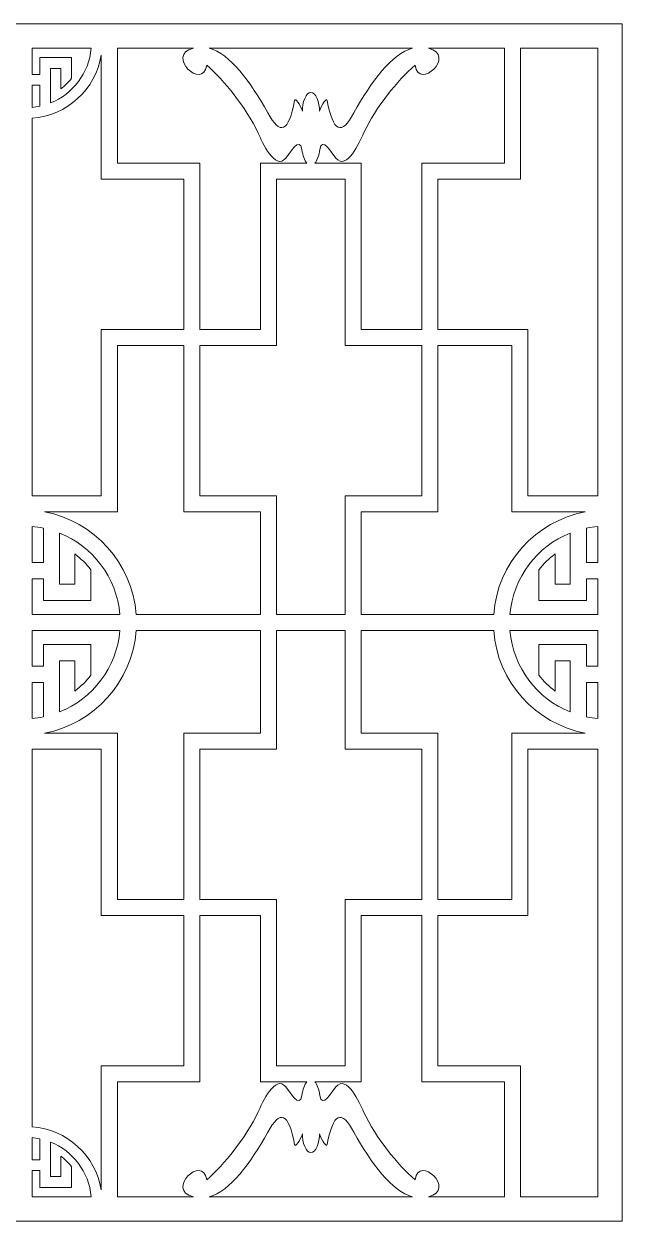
# Model space of a CAD drawing. Header units: centimetres. Extents: x -10.4 to 10.6, y -10.2 to 10.8.
# Drawn here: x 0.11 to 10.58, y -10.18 to 10.76 of the extents above; entities that cross this region are included whole.
import ezdxf

# ---------------------------------------------------------------- set-up
doc = ezdxf.new("R2010")
doc.units = ezdxf.units.CM
doc.header["$MEASUREMENT"] = 0
doc.layers.add('layer 1', color=7, linetype='Continuous')

msp = doc.modelspace()

# ---------------------------------------------------------------- linework, layer by layer
at = {"layer": 'layer 1', "color": 242, "lineweight": 9}
for points, knots in [([(-10.35965, 10.75516), (-10.35965, 10.75516), (10.5778, 10.75516), (10.5778, 10.75516), (10.5778, 10.75516), (10.5778, 10.75516), (10.5778, -10.18229), (10.5778, -10.18229), (10.5778, -10.18229), (10.5778, -10.18229), (-10.35965, -10.18229), (-10.35965, -10.18229), (-10.35965, -10.18229), (-10.35965, -10.18229), (-10.35965, 10.75516), (-10.35965, 10.75516)], [0, 0, 0, 0, 0.2, 0.2, 0.2, 0.2, 0.4, 0.4, 0.4, 0.4, 0.6, 0.6, 0.6, 0.6, 1, 1, 1, 1]), ([(0.3852, 9.87378), (0.3852, 9.87378), (0.25054, 9.87378), (0.25054, 9.87378), (0.25054, 9.87378), (0.25054, 9.87378), (0.25054, 10.33075), (0.25054, 10.33075), (0.25054, 10.33075), (0.25054, 10.33075), (1.28534, 10.33075), (1.28534, 10.33075), (1.28534, 10.33075), (1.28532, 10.33057), (1.2853, 10.3304), (1.28529, 10.3302), (1.28529, 10.3302), (1.24865, 9.89541), (0.96487, 9.52916), (0.57558, 9.37298), (0.57558, 9.37298), (0.57558, 9.37298), (0.57558, 9.97676), (0.57558, 9.97676), (0.57558, 9.97676), (0.57558, 9.97676), (0.75412, 9.97676), (0.75412, 9.97676), (0.75412, 9.97676), (0.75412, 9.97676), (0.75412, 9.61962), (0.75412, 9.61962), (0.75412, 9.61962), (0.82541, 9.67273), (0.88946, 9.73504), (0.9445, 9.80477), (0.9445, 9.80477), (0.9445, 9.80477), (0.9445, 10.16713), (0.9445, 10.16713), (0.9445, 10.16713), (0.75806, 10.16713), (0.57165, 10.16713), (0.3852, 10.16713), (0.3852, 10.16713), (0.3852, 10.16713), (0.3852, 9.87378), (0.3852, 9.87378)], [0, 0, 0, 0, 0.07692308, 0.07692308, 0.07692308, 0.07692308, 0.15384615, 0.15384615, 0.15384615, 0.15384615, 0.23076923, 0.23076923, 0.23076923, 0.23076923, 0.30769231, 0.30769231, 0.30769231, 0.30769231, 0.38461538, 0.38461538, 0.38461538, 0.38461538, 0.46153846, 0.46153846, 0.46153846, 0.46153846, 0.53846154, 0.53846154, 0.53846154, 0.53846154, 0.61538462, 0.61538462, 0.61538462, 0.61538462, 0.69230769, 0.69230769, 0.69230769, 0.69230769, 0.76923077, 0.76923077, 0.76923077, 0.76923077, 0.84615385, 0.84615385, 0.84615385, 0.84615385, 1, 1, 1, 1]), ([(3.07503, 10.33075), (2.57503, 10.20921), (3.24151, 9.58134), (3.308, 10.03213), (3.308, 10.03213), (3.62008, 9.76614), (3.98204, 9.31203), (4.20989, 8.84474), (4.20989, 8.84474), (4.27607, 8.68963), (4.50302, 8.18168), (4.69439, 8.41002), (4.69439, 8.41002), (4.76233, 8.49463), (4.93835, 8.79868), (4.97553, 8.55926), (4.97553, 8.55926), (4.98916, 8.45454), (5.01932, 8.36672), (5.06212, 8.32091), (5.06212, 8.32091), (4.79093, 8.32091), (4.51973, 8.32091), (4.24854, 8.32091), (4.24854, 8.32091), (4.24854, 8.32091), (4.24854, 5.41263), (4.24854, 5.41263), (4.24854, 5.41263), (4.24854, 5.41263), (3.19058, 5.41263), (3.19058, 5.41263), (3.19058, 5.41263), (3.19058, 5.41263), (3.19058, 8.32091), (3.19058, 8.32091), (3.19058, 8.32091), (3.19058, 8.32091), (1.74508, 8.32091), (1.74508, 8.32091), (1.74508, 8.32091), (1.74508, 8.32091), (1.74508, 10.33075), (1.74508, 10.33075), (1.74508, 10.33075), (1.74508, 10.33075), (3.07503, 10.33075), (3.07503, 10.33075)], [0, 0, 0, 0, 0.07692308, 0.07692308, 0.07692308, 0.07692308, 0.15384615, 0.15384615, 0.15384615, 0.15384615, 0.23076923, 0.23076923, 0.23076923, 0.23076923, 0.30769231, 0.30769231, 0.30769231, 0.30769231, 0.38461538, 0.38461538, 0.38461538, 0.38461538, 0.46153846, 0.46153846, 0.46153846, 0.46153846, 0.53846154, 0.53846154, 0.53846154, 0.53846154, 0.61538462, 0.61538462, 0.61538462, 0.61538462, 0.69230769, 0.69230769, 0.69230769, 0.69230769, 0.76923077, 0.76923077, 0.76923077, 0.76923077, 0.84615385, 0.84615385, 0.84615385, 0.84615385, 1, 1, 1, 1]), ([(6.91226, 10.33075), (6.54612, 10.23196), (6.18807, 9.74541), (5.88391, 9.20161), (5.88391, 9.20161), (5.67219, 8.79448), (5.51646, 8.86585), (5.41673, 9.41572), (5.41673, 9.41572), (5.40476, 9.46536), (5.3208, 9.35646), (5.28047, 9.22756), (5.28047, 9.22756), (5.28757, 9.36838), (5.21202, 9.5687), (5.13124, 9.55847), (5.13124, 9.55847), (5.05047, 9.5687), (4.97491, 9.36838), (4.98201, 9.22756), (4.98201, 9.22756), (4.94168, 9.35646), (4.85773, 9.46536), (4.84575, 9.41572), (4.84575, 9.41572), (4.74602, 8.86585), (4.5903, 8.79448), (4.37859, 9.20161), (4.37859, 9.20161), (4.07442, 9.74541), (3.71638, 10.23196), (3.35024, 10.33075), (3.35024, 10.33075), (3.35024, 10.33075), (6.91226, 10.33075), (6.91226, 10.33075)], [0, 0, 0, 0, 0.1, 0.1, 0.1, 0.1, 0.2, 0.2, 0.2, 0.2, 0.3, 0.3, 0.3, 0.3, 0.4, 0.4, 0.4, 0.4, 0.5, 0.5, 0.5, 0.5, 0.6, 0.6, 0.6, 0.6, 0.7, 0.7, 0.7, 0.7, 0.8, 0.8, 0.8, 0.8, 1, 1, 1, 1]), ([(8.51741, 10.33075), (8.51741, 10.33075), (8.51741, 8.32091), (8.51741, 8.32091), (8.51741, 8.32091), (8.51741, 8.32091), (7.07191, 8.32091), (7.07191, 8.32091), (7.07191, 8.32091), (7.07191, 8.32091), (7.07191, 5.41263), (7.07191, 5.41263), (7.07191, 5.41263), (7.07191, 5.41263), (6.01396, 5.41263), (6.01396, 5.41263), (6.01396, 5.41263), (6.01396, 5.41263), (6.01396, 8.32091), (6.01396, 8.32091), (6.01396, 8.32091), (5.74275, 8.32091), (5.47155, 8.32091), (5.20035, 8.32091), (5.20035, 8.32091), (5.24317, 8.36672), (5.27332, 8.45454), (5.28696, 8.55926), (5.28696, 8.55926), (5.32415, 8.79868), (5.50015, 8.49463), (5.56809, 8.41002), (5.56809, 8.41002), (5.75947, 8.18168), (5.98642, 8.68963), (6.0526, 8.84474), (6.0526, 8.84474), (6.28045, 9.31203), (6.64241, 9.76614), (6.9545, 10.03213), (6.9545, 10.03213), (7.02098, 9.58134), (7.68747, 10.20921), (7.18747, 10.33075), (7.18747, 10.33075), (7.18747, 10.33075), (8.51741, 10.33075), (8.51741, 10.33075)], [0, 0, 0, 0, 0.07692308, 0.07692308, 0.07692308, 0.07692308, 0.15384615, 0.15384615, 0.15384615, 0.15384615, 0.23076923, 0.23076923, 0.23076923, 0.23076923, 0.30769231, 0.30769231, 0.30769231, 0.30769231, 0.38461538, 0.38461538, 0.38461538, 0.38461538, 0.46153846, 0.46153846, 0.46153846, 0.46153846, 0.53846154, 0.53846154, 0.53846154, 0.53846154, 0.61538462, 0.61538462, 0.61538462, 0.61538462, 0.69230769, 0.69230769, 0.69230769, 0.69230769, 0.76923077, 0.76923077, 0.76923077, 0.76923077, 0.84615385, 0.84615385, 0.84615385, 0.84615385, 1, 1, 1, 1]), ([(10.15341, 2.50435), (10.15341, 2.50435), (8.92934, 2.50435), (8.92934, 2.50435), (8.92934, 2.50435), (8.92934, 3.47378), (8.92934, 4.44321), (8.92934, 5.41263), (8.92934, 5.41263), (8.92934, 5.41263), (7.35484, 5.41263), (7.35484, 5.41263), (7.35484, 5.41263), (7.35484, 6.28774), (7.35484, 7.16286), (7.35484, 8.03797), (7.35484, 8.03797), (7.35484, 8.03797), (8.80035, 8.03797), (8.80035, 8.03797), (8.80035, 8.03797), (8.80035, 8.03797), (8.80035, 10.33075), (8.80035, 10.33075), (8.80035, 10.33075), (8.80035, 10.33075), (10.15341, 10.33075), (10.15341, 10.33075), (10.15341, 10.33075), (10.15341, 10.33075), (10.15341, 2.50435), (10.15341, 2.50435)], [0, 0, 0, 0, 0.11111111, 0.11111111, 0.11111111, 0.11111111, 0.22222222, 0.22222222, 0.22222222, 0.22222222, 0.33333333, 0.33333333, 0.33333333, 0.33333333, 0.44444444, 0.44444444, 0.44444444, 0.44444444, 0.55555556, 0.55555556, 0.55555556, 0.55555556, 0.66666667, 0.66666667, 0.66666667, 0.66666667, 0.77777778, 0.77777778, 0.77777778, 0.77777778, 1, 1, 1, 1]), ([(0.25054, 2.50435), (0.25054, 2.50435), (0.25054, 9.10497), (0.25054, 9.10497), (0.25054, 9.10497), (0.86386, 9.14887), (1.36386, 9.6136), (1.46214, 10.21068), (1.46214, 10.21068), (1.46214, 10.21068), (1.46214, 8.03797), (1.46214, 8.03797), (1.46214, 8.03797), (1.46214, 8.03797), (2.90764, 8.03797), (2.90764, 8.03797), (2.90764, 8.03797), (2.90764, 7.16286), (2.90764, 6.28774), (2.90764, 5.41263), (2.90764, 5.41263), (2.90764, 5.41263), (1.46214, 5.41263), (1.46214, 5.41263), (1.46214, 5.41263), (1.46214, 5.41263), (1.46214, 5.22676), (1.46214, 5.22676), (1.46214, 5.22676), (1.46214, 5.22676), (1.46214, 5.22676), (1.46214, 5.22676), (1.46214, 5.22676), (1.46214, 5.22676), (1.46214, 2.50435), (1.46214, 2.50435), (1.46214, 2.50435), (1.46214, 2.50435), (0.25054, 2.50435), (0.25054, 2.50435)], [0, 0, 0, 0, 0.09090909, 0.09090909, 0.09090909, 0.09090909, 0.18181818, 0.18181818, 0.18181818, 0.18181818, 0.27272727, 0.27272727, 0.27272727, 0.27272727, 0.36363636, 0.36363636, 0.36363636, 0.36363636, 0.45454545, 0.45454545, 0.45454545, 0.45454545, 0.54545455, 0.54545455, 0.54545455, 0.54545455, 0.63636364, 0.63636364, 0.63636364, 0.63636364, 0.72727273, 0.72727273, 0.72727273, 0.72727273, 0.81818182, 0.81818182, 0.81818182, 0.81818182, 1, 1, 1, 1]), ([(0.25054, 9.6834), (0.25054, 9.6834), (0.3852, 9.6834), (0.3852, 9.6834), (0.3852, 9.6834), (0.3852, 9.6834), (0.3852, 9.31554), (0.3852, 9.31554), (0.3852, 9.31554), (0.34118, 9.30642), (0.29626, 9.2998), (0.25054, 9.29597), (0.25054, 9.29597), (0.25054, 9.29597), (0.25054, 9.6834), (0.25054, 9.6834)], [0, 0, 0, 0, 0.2, 0.2, 0.2, 0.2, 0.4, 0.4, 0.4, 0.4, 0.6, 0.6, 0.6, 0.6, 1, 1, 1, 1]), ([(5.73101, 0.4279), (5.73101, 0.4279), (4.53147, 0.4279), (4.53147, 0.4279), (4.53147, 0.4279), (4.53147, 0.4279), (4.53147, 2.50435), (4.53147, 2.50435), (4.53147, 2.50435), (4.08451, 2.50435), (3.63755, 2.50435), (3.19058, 2.50435), (3.19058, 2.50435), (3.19058, 2.50435), (3.19058, 5.12969), (3.19058, 5.12969), (3.19058, 5.12969), (3.19058, 5.12969), (4.53147, 5.12969), (4.53147, 5.12969), (4.53147, 5.12969), (4.53147, 6.09911), (4.53147, 7.06854), (4.53147, 8.03797), (4.53147, 8.03797), (4.53147, 8.03797), (5.73101, 8.03797), (5.73101, 8.03797), (5.73101, 8.03797), (5.73101, 8.03797), (5.73101, 5.12969), (5.73101, 5.12969), (5.73101, 5.12969), (5.73101, 5.12969), (7.07191, 5.12969), (7.07191, 5.12969), (7.07191, 5.12969), (7.07191, 5.12969), (7.07191, 2.50435), (7.07191, 2.50435), (7.07191, 2.50435), (6.62495, 2.50435), (6.17798, 2.50435), (5.73101, 2.50435), (5.73101, 2.50435), (5.73101, 2.50435), (5.73101, 0.4279), (5.73101, 0.4279)], [0, 0, 0, 0, 0.07692308, 0.07692308, 0.07692308, 0.07692308, 0.15384615, 0.15384615, 0.15384615, 0.15384615, 0.23076923, 0.23076923, 0.23076923, 0.23076923, 0.30769231, 0.30769231, 0.30769231, 0.30769231, 0.38461538, 0.38461538, 0.38461538, 0.38461538, 0.46153846, 0.46153846, 0.46153846, 0.46153846, 0.53846154, 0.53846154, 0.53846154, 0.53846154, 0.61538462, 0.61538462, 0.61538462, 0.61538462, 0.69230769, 0.69230769, 0.69230769, 0.69230769, 0.76923077, 0.76923077, 0.76923077, 0.76923077, 0.84615385, 0.84615385, 0.84615385, 0.84615385, 1, 1, 1, 1]), ([(4.24854, 0.4279), (4.24854, 0.4279), (2.07229, 0.4279), (2.07229, 0.4279), (2.07229, 0.4279), (2.07227, 0.42817), (2.07226, 0.42845), (2.07224, 0.42872), (2.07224, 0.42872), (2.00764, 1.32573), (1.3374, 2.0595), (0.47017, 2.22142), (0.47017, 2.22142), (0.47017, 2.22142), (1.74508, 2.22142), (1.74508, 2.22142), (1.74508, 2.22142), (1.74508, 3.19083), (1.74508, 4.16027), (1.74508, 5.12969), (1.74508, 5.12969), (1.74508, 5.12969), (2.90764, 5.12969), (2.90764, 5.12969), (2.90764, 5.12969), (2.90764, 4.16027), (2.90764, 3.19084), (2.90764, 2.22142), (2.90764, 2.22142), (2.90764, 2.22142), (4.24854, 2.22142), (4.24854, 2.22142), (4.24854, 2.22142), (4.24854, 2.22142), (4.24854, 0.4279), (4.24854, 0.4279)], [0, 0, 0, 0, 0.1, 0.1, 0.1, 0.1, 0.2, 0.2, 0.2, 0.2, 0.3, 0.3, 0.3, 0.3, 0.4, 0.4, 0.4, 0.4, 0.5, 0.5, 0.5, 0.5, 0.6, 0.6, 0.6, 0.6, 0.7, 0.7, 0.7, 0.7, 0.8, 0.8, 0.8, 0.8, 1, 1, 1, 1]), ([(8.33165, 0.4279), (8.33165, 0.4279), (6.01396, 0.4279), (6.01396, 0.4279), (6.01396, 0.4279), (6.01396, 0.4279), (6.01396, 2.22142), (6.01396, 2.22142), (6.01396, 2.22142), (6.01396, 2.22142), (7.35484, 2.22142), (7.35484, 2.22142), (7.35484, 2.22142), (7.35484, 3.19084), (7.35484, 4.16027), (7.35484, 5.12969), (7.35484, 5.12969), (7.35484, 5.12969), (8.6464, 5.12969), (8.6464, 5.12969), (8.6464, 5.12969), (8.6464, 5.12969), (8.6464, 2.22142), (8.6464, 2.22142), (8.6464, 2.22142), (8.6464, 2.22142), (9.93378, 2.22142), (9.93378, 2.22142), (9.93378, 2.22142), (9.06654, 2.0595), (8.39631, 1.32573), (8.33171, 0.42872), (8.33171, 0.42872), (8.33169, 0.42845), (8.33168, 0.42817), (8.33165, 0.4279)], [0, 0, 0, 0, 0.1, 0.1, 0.1, 0.1, 0.2, 0.2, 0.2, 0.2, 0.3, 0.3, 0.3, 0.3, 0.4, 0.4, 0.4, 0.4, 0.5, 0.5, 0.5, 0.5, 0.6, 0.6, 0.6, 0.6, 0.7, 0.7, 0.7, 0.7, 0.8, 0.8, 0.8, 0.8, 1, 1, 1, 1]), ([(0.45068, 1.33589), (0.45068, 1.33589), (0.25054, 1.33589), (0.25054, 1.33589), (0.25054, 1.33589), (0.25054, 1.33589), (0.25054, 1.96583), (0.25054, 1.96583), (0.25054, 1.96583), (0.31848, 1.96013), (0.38525, 1.9503), (0.45068, 1.93674), (0.45068, 1.93674), (0.45068, 1.93674), (0.45068, 1.33589), (0.45068, 1.33589)], [0, 0, 0, 0, 0.2, 0.2, 0.2, 0.2, 0.4, 0.4, 0.4, 0.4, 0.6, 0.6, 0.6, 0.6, 1, 1, 1, 1]), ([(10.15341, 1.33589), (10.15341, 1.33589), (9.95326, 1.33589), (9.95326, 1.33589), (9.95326, 1.33589), (9.95326, 1.33589), (9.95326, 1.93674), (9.95326, 1.93674), (9.95326, 1.93674), (10.0187, 1.9503), (10.08548, 1.96013), (10.15341, 1.96583), (10.15341, 1.96583), (10.15341, 1.96583), (10.15341, 1.33589), (10.15341, 1.33589)], [0, 0, 0, 0, 0.2, 0.2, 0.2, 0.2, 0.4, 0.4, 0.4, 0.4, 0.6, 0.6, 0.6, 0.6, 1, 1, 1, 1]), ([(0.25054, 1.05295), (0.25054, 1.05295), (0.45068, 1.05295), (0.45068, 1.05295), (0.45068, 1.05295), (0.45068, 1.05295), (0.45068, 0.67107), (0.45068, 0.67107), (0.45068, 0.67107), (0.72778, 0.67107), (1.00483, 0.67107), (1.28192, 0.67107), (1.28192, 0.67107), (1.28192, 0.67107), (1.28192, 1.20964), (1.28192, 1.20964), (1.28192, 1.20964), (1.20012, 1.31327), (1.10492, 1.40587), (0.99898, 1.48481), (0.99898, 1.48481), (0.99898, 1.48481), (0.99898, 0.95401), (0.99898, 0.95401), (0.99898, 0.95401), (0.99898, 0.95401), (0.73363, 0.95401), (0.73363, 0.95401), (0.73363, 0.95401), (0.73363, 0.95401), (0.73363, 1.85138), (0.73363, 1.85138), (0.73363, 1.85138), (1.31221, 1.61926), (1.73396, 1.07493), (1.78842, 0.4287), (1.78842, 0.4287), (1.78843, 0.42843), (1.78846, 0.42816), (1.78849, 0.4279), (1.78849, 0.4279), (1.78849, 0.4279), (0.25054, 0.4279), (0.25054, 0.4279), (0.25054, 0.4279), (0.25054, 0.4279), (0.25054, 1.05295), (0.25054, 1.05295)], [0, 0, 0, 0, 0.07692308, 0.07692308, 0.07692308, 0.07692308, 0.15384615, 0.15384615, 0.15384615, 0.15384615, 0.23076923, 0.23076923, 0.23076923, 0.23076923, 0.30769231, 0.30769231, 0.30769231, 0.30769231, 0.38461538, 0.38461538, 0.38461538, 0.38461538, 0.46153846, 0.46153846, 0.46153846, 0.46153846, 0.53846154, 0.53846154, 0.53846154, 0.53846154, 0.61538462, 0.61538462, 0.61538462, 0.61538462, 0.69230769, 0.69230769, 0.69230769, 0.69230769, 0.76923077, 0.76923077, 0.76923077, 0.76923077, 0.84615385, 0.84615385, 0.84615385, 0.84615385, 1, 1, 1, 1]), ([(9.95326, 1.05295), (9.95326, 1.05295), (10.15341, 1.05295), (10.15341, 1.05295), (10.15341, 1.05295), (10.15341, 1.05295), (10.15341, 0.4279), (10.15341, 0.4279), (10.15341, 0.4279), (10.15341, 0.4279), (8.61546, 0.4279), (8.61546, 0.4279), (8.61546, 0.4279), (8.61548, 0.42816), (8.61551, 0.42843), (8.61553, 0.4287), (8.61553, 0.4287), (8.66999, 1.07493), (9.09174, 1.61926), (9.67032, 1.85138), (9.67032, 1.85138), (9.67032, 1.85138), (9.67032, 0.95401), (9.67032, 0.95401), (9.67032, 0.95401), (9.67032, 0.95401), (9.40496, 0.95401), (9.40496, 0.95401), (9.40496, 0.95401), (9.40496, 0.95401), (9.40496, 1.48481), (9.40496, 1.48481), (9.40496, 1.48481), (9.29902, 1.40587), (9.20383, 1.31327), (9.12203, 1.20964), (9.12203, 1.20964), (9.12203, 1.20964), (9.12203, 0.67107), (9.12203, 0.67107), (9.12203, 0.67107), (9.39912, 0.67107), (9.67618, 0.67107), (9.95326, 0.67107), (9.95326, 0.67107), (9.95326, 0.67107), (9.95326, 1.05295), (9.95326, 1.05295)], [0, 0, 0, 0, 0.07692308, 0.07692308, 0.07692308, 0.07692308, 0.15384615, 0.15384615, 0.15384615, 0.15384615, 0.23076923, 0.23076923, 0.23076923, 0.23076923, 0.30769231, 0.30769231, 0.30769231, 0.30769231, 0.38461538, 0.38461538, 0.38461538, 0.38461538, 0.46153846, 0.46153846, 0.46153846, 0.46153846, 0.53846154, 0.53846154, 0.53846154, 0.53846154, 0.61538462, 0.61538462, 0.61538462, 0.61538462, 0.69230769, 0.69230769, 0.69230769, 0.69230769, 0.76923077, 0.76923077, 0.76923077, 0.76923077, 0.84615385, 0.84615385, 0.84615385, 0.84615385, 1, 1, 1, 1]), ([(0.25054, -0.48008), (0.25054, -0.48008), (0.45068, -0.48008), (0.45068, -0.48008), (0.45068, -0.48008), (0.45068, -0.48008), (0.45068, -0.09821), (0.45068, -0.09821), (0.45068, -0.09821), (0.72778, -0.09821), (1.00483, -0.09821), (1.28192, -0.09821), (1.28192, -0.09821), (1.28192, -0.09821), (1.28192, -0.63677), (1.28192, -0.63677), (1.28192, -0.63677), (1.20012, -0.7404), (1.10492, -0.833), (0.99898, -0.91194), (0.99898, -0.91194), (0.99898, -0.91194), (0.99898, -0.38114), (0.99898, -0.38114), (0.99898, -0.38114), (0.99898, -0.38114), (0.73363, -0.38114), (0.73363, -0.38114), (0.73363, -0.38114), (0.73363, -0.38114), (0.73363, -1.27851), (0.73363, -1.27851), (0.73363, -1.27851), (1.31221, -1.04638), (1.73396, -0.50206), (1.78842, 0.14417), (1.78842, 0.14417), (1.78843, 0.14444), (1.78846, 0.1447), (1.78849, 0.14497), (1.78849, 0.14497), (1.78849, 0.14497), (0.25054, 0.14497), (0.25054, 0.14497), (0.25054, 0.14497), (0.25054, 0.14497), (0.25054, -0.48008), (0.25054, -0.48008)], [0, 0, 0, 0, 0.07692308, 0.07692308, 0.07692308, 0.07692308, 0.15384615, 0.15384615, 0.15384615, 0.15384615, 0.23076923, 0.23076923, 0.23076923, 0.23076923, 0.30769231, 0.30769231, 0.30769231, 0.30769231, 0.38461538, 0.38461538, 0.38461538, 0.38461538, 0.46153846, 0.46153846, 0.46153846, 0.46153846, 0.53846154, 0.53846154, 0.53846154, 0.53846154, 0.61538462, 0.61538462, 0.61538462, 0.61538462, 0.69230769, 0.69230769, 0.69230769, 0.69230769, 0.76923077, 0.76923077, 0.76923077, 0.76923077, 0.84615385, 0.84615385, 0.84615385, 0.84615385, 1, 1, 1, 1]), ([(4.24854, 0.14497), (4.24854, 0.14497), (2.07229, 0.14497), (2.07229, 0.14497), (2.07229, 0.14497), (2.07227, 0.1447), (2.07226, 0.14442), (2.07224, 0.14415), (2.07224, 0.14415), (2.00764, -0.75286), (1.3374, -1.48663), (0.47017, -1.64855), (0.47017, -1.64855), (0.47017, -1.64855), (1.74508, -1.64855), (1.74508, -1.64855), (1.74508, -1.64855), (1.74508, -2.61796), (1.74508, -3.5874), (1.74508, -4.55682), (1.74508, -4.55682), (1.74508, -4.55682), (2.90764, -4.55682), (2.90764, -4.55682), (2.90764, -4.55682), (2.90764, -3.5874), (2.90764, -2.61797), (2.90764, -1.64855), (2.90764, -1.64855), (2.90764, -1.64855), (4.24854, -1.64855), (4.24854, -1.64855), (4.24854, -1.64855), (4.24854, -1.64855), (4.24854, 0.14497), (4.24854, 0.14497)], [0, 0, 0, 0, 0.1, 0.1, 0.1, 0.1, 0.2, 0.2, 0.2, 0.2, 0.3, 0.3, 0.3, 0.3, 0.4, 0.4, 0.4, 0.4, 0.5, 0.5, 0.5, 0.5, 0.6, 0.6, 0.6, 0.6, 0.7, 0.7, 0.7, 0.7, 0.8, 0.8, 0.8, 0.8, 1, 1, 1, 1]), ([(5.73101, 0.14497), (5.73101, 0.14497), (4.53147, 0.14497), (4.53147, 0.14497), (4.53147, 0.14497), (4.53147, 0.14497), (4.53147, -1.93148), (4.53147, -1.93148), (4.53147, -1.93148), (4.08451, -1.93148), (3.63755, -1.93148), (3.19058, -1.93148), (3.19058, -1.93148), (3.19058, -1.93148), (3.19058, -4.55682), (3.19058, -4.55682), (3.19058, -4.55682), (3.19058, -4.55682), (4.53147, -4.55682), (4.53147, -4.55682), (4.53147, -4.55682), (4.53147, -5.52624), (4.53147, -6.49567), (4.53147, -7.4651), (4.53147, -7.4651), (4.53147, -7.4651), (5.73101, -7.4651), (5.73101, -7.4651), (5.73101, -7.4651), (5.73101, -7.4651), (5.73101, -4.55682), (5.73101, -4.55682), (5.73101, -4.55682), (5.73101, -4.55682), (7.07191, -4.55682), (7.07191, -4.55682), (7.07191, -4.55682), (7.07191, -4.55682), (7.07191, -1.93148), (7.07191, -1.93148), (7.07191, -1.93148), (6.62495, -1.93148), (6.17798, -1.93148), (5.73101, -1.93148), (5.73101, -1.93148), (5.73101, -1.93148), (5.73101, 0.14497), (5.73101, 0.14497)], [0, 0, 0, 0, 0.07692308, 0.07692308, 0.07692308, 0.07692308, 0.15384615, 0.15384615, 0.15384615, 0.15384615, 0.23076923, 0.23076923, 0.23076923, 0.23076923, 0.30769231, 0.30769231, 0.30769231, 0.30769231, 0.38461538, 0.38461538, 0.38461538, 0.38461538, 0.46153846, 0.46153846, 0.46153846, 0.46153846, 0.53846154, 0.53846154, 0.53846154, 0.53846154, 0.61538462, 0.61538462, 0.61538462, 0.61538462, 0.69230769, 0.69230769, 0.69230769, 0.69230769, 0.76923077, 0.76923077, 0.76923077, 0.76923077, 0.84615385, 0.84615385, 0.84615385, 0.84615385, 1, 1, 1, 1]), ([(8.33165, 0.14497), (8.33165, 0.14497), (6.01396, 0.14497), (6.01396, 0.14497), (6.01396, 0.14497), (6.01396, 0.14497), (6.01396, -1.64855), (6.01396, -1.64855), (6.01396, -1.64855), (6.01396, -1.64855), (7.35484, -1.64855), (7.35484, -1.64855), (7.35484, -1.64855), (7.35484, -2.61797), (7.35484, -3.5874), (7.35484, -4.55682), (7.35484, -4.55682), (7.35484, -4.55682), (8.6464, -4.55682), (8.6464, -4.55682), (8.6464, -4.55682), (8.6464, -4.55682), (8.6464, -1.64855), (8.6464, -1.64855), (8.6464, -1.64855), (8.6464, -1.64855), (9.93378, -1.64855), (9.93378, -1.64855), (9.93378, -1.64855), (9.06654, -1.48663), (8.39631, -0.75286), (8.33171, 0.14415), (8.33171, 0.14415), (8.33169, 0.14442), (8.33168, 0.1447), (8.33165, 0.14497)], [0, 0, 0, 0, 0.1, 0.1, 0.1, 0.1, 0.2, 0.2, 0.2, 0.2, 0.3, 0.3, 0.3, 0.3, 0.4, 0.4, 0.4, 0.4, 0.5, 0.5, 0.5, 0.5, 0.6, 0.6, 0.6, 0.6, 0.7, 0.7, 0.7, 0.7, 0.8, 0.8, 0.8, 0.8, 1, 1, 1, 1]), ([(9.95326, -0.48008), (9.95326, -0.48008), (10.15341, -0.48008), (10.15341, -0.48008), (10.15341, -0.48008), (10.15341, -0.48008), (10.15341, 0.14497), (10.15341, 0.14497), (10.15341, 0.14497), (10.15341, 0.14497), (8.61546, 0.14497), (8.61546, 0.14497), (8.61546, 0.14497), (8.61548, 0.1447), (8.61551, 0.14444), (8.61553, 0.14417), (8.61553, 0.14417), (8.66999, -0.50206), (9.09174, -1.04638), (9.67032, -1.27851), (9.67032, -1.27851), (9.67032, -1.27851), (9.67032, -0.38114), (9.67032, -0.38114), (9.67032, -0.38114), (9.67032, -0.38114), (9.40496, -0.38114), (9.40496, -0.38114), (9.40496, -0.38114), (9.40496, -0.38114), (9.40496, -0.91194), (9.40496, -0.91194), (9.40496, -0.91194), (9.29902, -0.833), (9.20383, -0.7404), (9.12203, -0.63677), (9.12203, -0.63677), (9.12203, -0.63677), (9.12203, -0.09821), (9.12203, -0.09821), (9.12203, -0.09821), (9.39912, -0.09821), (9.67618, -0.09821), (9.95326, -0.09821), (9.95326, -0.09821), (9.95326, -0.09821), (9.95326, -0.48008), (9.95326, -0.48008)], [0, 0, 0, 0, 0.07692308, 0.07692308, 0.07692308, 0.07692308, 0.15384615, 0.15384615, 0.15384615, 0.15384615, 0.23076923, 0.23076923, 0.23076923, 0.23076923, 0.30769231, 0.30769231, 0.30769231, 0.30769231, 0.38461538, 0.38461538, 0.38461538, 0.38461538, 0.46153846, 0.46153846, 0.46153846, 0.46153846, 0.53846154, 0.53846154, 0.53846154, 0.53846154, 0.61538462, 0.61538462, 0.61538462, 0.61538462, 0.69230769, 0.69230769, 0.69230769, 0.69230769, 0.76923077, 0.76923077, 0.76923077, 0.76923077, 0.84615385, 0.84615385, 0.84615385, 0.84615385, 1, 1, 1, 1]), ([(0.45068, -0.76302), (0.45068, -0.76302), (0.25054, -0.76302), (0.25054, -0.76302), (0.25054, -0.76302), (0.25054, -0.76302), (0.25054, -1.39296), (0.25054, -1.39296), (0.25054, -1.39296), (0.31848, -1.38726), (0.38525, -1.37743), (0.45068, -1.36387), (0.45068, -1.36387), (0.45068, -1.36387), (0.45068, -0.76302), (0.45068, -0.76302)], [0, 0, 0, 0, 0.2, 0.2, 0.2, 0.2, 0.4, 0.4, 0.4, 0.4, 0.6, 0.6, 0.6, 0.6, 1, 1, 1, 1]), ([(10.15341, -0.76302), (10.15341, -0.76302), (9.95326, -0.76302), (9.95326, -0.76302), (9.95326, -0.76302), (9.95326, -0.76302), (9.95326, -1.36387), (9.95326, -1.36387), (9.95326, -1.36387), (10.0187, -1.37743), (10.08548, -1.38726), (10.15341, -1.39296), (10.15341, -1.39296), (10.15341, -1.39296), (10.15341, -0.76302), (10.15341, -0.76302)], [0, 0, 0, 0, 0.2, 0.2, 0.2, 0.2, 0.4, 0.4, 0.4, 0.4, 0.6, 0.6, 0.6, 0.6, 1, 1, 1, 1]), ([(0.25054, -1.93148), (0.25054, -1.93148), (0.25054, -8.5321), (0.25054, -8.5321), (0.25054, -8.5321), (0.86386, -8.57601), (1.36386, -9.04073), (1.46214, -9.63781), (1.46214, -9.63781), (1.46214, -9.63781), (1.46214, -7.4651), (1.46214, -7.4651), (1.46214, -7.4651), (1.46214, -7.4651), (2.90764, -7.4651), (2.90764, -7.4651), (2.90764, -7.4651), (2.90764, -6.58999), (2.90764, -5.71487), (2.90764, -4.83977), (2.90764, -4.83977), (2.90764, -4.83977), (1.46214, -4.83977), (1.46214, -4.83977), (1.46214, -4.83977), (1.46214, -4.83977), (1.46214, -4.65389), (1.46214, -4.65389), (1.46214, -4.65389), (1.46214, -4.65389), (1.46214, -4.65389), (1.46214, -4.65389), (1.46214, -4.65389), (1.46214, -4.65389), (1.46214, -1.93148), (1.46214, -1.93148), (1.46214, -1.93148), (1.46214, -1.93148), (0.25054, -1.93148), (0.25054, -1.93148)], [0, 0, 0, 0, 0.09090909, 0.09090909, 0.09090909, 0.09090909, 0.18181818, 0.18181818, 0.18181818, 0.18181818, 0.27272727, 0.27272727, 0.27272727, 0.27272727, 0.36363636, 0.36363636, 0.36363636, 0.36363636, 0.45454545, 0.45454545, 0.45454545, 0.45454545, 0.54545455, 0.54545455, 0.54545455, 0.54545455, 0.63636364, 0.63636364, 0.63636364, 0.63636364, 0.72727273, 0.72727273, 0.72727273, 0.72727273, 0.81818182, 0.81818182, 0.81818182, 0.81818182, 1, 1, 1, 1]), ([(10.15341, -1.93148), (10.15341, -1.93148), (8.92934, -1.93148), (8.92934, -1.93148), (8.92934, -1.93148), (8.92934, -2.90091), (8.92934, -3.87034), (8.92934, -4.83977), (8.92934, -4.83977), (8.92934, -4.83977), (7.35484, -4.83977), (7.35484, -4.83977), (7.35484, -4.83977), (7.35484, -5.71487), (7.35484, -6.58999), (7.35484, -7.4651), (7.35484, -7.4651), (7.35484, -7.4651), (8.80035, -7.4651), (8.80035, -7.4651), (8.80035, -7.4651), (8.80035, -7.4651), (8.80035, -9.75788), (8.80035, -9.75788), (8.80035, -9.75788), (8.80035, -9.75788), (10.15341, -9.75788), (10.15341, -9.75788), (10.15341, -9.75788), (10.15341, -9.75788), (10.15341, -1.93148), (10.15341, -1.93148)], [0, 0, 0, 0, 0.11111111, 0.11111111, 0.11111111, 0.11111111, 0.22222222, 0.22222222, 0.22222222, 0.22222222, 0.33333333, 0.33333333, 0.33333333, 0.33333333, 0.44444444, 0.44444444, 0.44444444, 0.44444444, 0.55555556, 0.55555556, 0.55555556, 0.55555556, 0.66666667, 0.66666667, 0.66666667, 0.66666667, 0.77777778, 0.77777778, 0.77777778, 0.77777778, 1, 1, 1, 1]), ([(3.07503, -9.75788), (2.57503, -9.63634), (3.24151, -9.00848), (3.308, -9.45926), (3.308, -9.45926), (3.62008, -9.19327), (3.98204, -8.73916), (4.20989, -8.27187), (4.20989, -8.27187), (4.27607, -8.11676), (4.50302, -7.60881), (4.69439, -7.83715), (4.69439, -7.83715), (4.76233, -7.92176), (4.93835, -8.22581), (4.97553, -7.98638), (4.97553, -7.98638), (4.98916, -7.88167), (5.01932, -7.79386), (5.06212, -7.74804), (5.06212, -7.74804), (4.79093, -7.74804), (4.51973, -7.74804), (4.24854, -7.74804), (4.24854, -7.74804), (4.24854, -7.74804), (4.24854, -4.83977), (4.24854, -4.83977), (4.24854, -4.83977), (4.24854, -4.83977), (3.19058, -4.83977), (3.19058, -4.83977), (3.19058, -4.83977), (3.19058, -4.83977), (3.19058, -7.74804), (3.19058, -7.74804), (3.19058, -7.74804), (3.19058, -7.74804), (1.74508, -7.74804), (1.74508, -7.74804), (1.74508, -7.74804), (1.74508, -7.74804), (1.74508, -9.75788), (1.74508, -9.75788), (1.74508, -9.75788), (1.74508, -9.75788), (3.07503, -9.75788), (3.07503, -9.75788)], [0, 0, 0, 0, 0.07692308, 0.07692308, 0.07692308, 0.07692308, 0.15384615, 0.15384615, 0.15384615, 0.15384615, 0.23076923, 0.23076923, 0.23076923, 0.23076923, 0.30769231, 0.30769231, 0.30769231, 0.30769231, 0.38461538, 0.38461538, 0.38461538, 0.38461538, 0.46153846, 0.46153846, 0.46153846, 0.46153846, 0.53846154, 0.53846154, 0.53846154, 0.53846154, 0.61538462, 0.61538462, 0.61538462, 0.61538462, 0.69230769, 0.69230769, 0.69230769, 0.69230769, 0.76923077, 0.76923077, 0.76923077, 0.76923077, 0.84615385, 0.84615385, 0.84615385, 0.84615385, 1, 1, 1, 1]), ([(8.51741, -9.75788), (8.51741, -9.75788), (8.51741, -7.74804), (8.51741, -7.74804), (8.51741, -7.74804), (8.51741, -7.74804), (7.07191, -7.74804), (7.07191, -7.74804), (7.07191, -7.74804), (7.07191, -7.74804), (7.07191, -4.83977), (7.07191, -4.83977), (7.07191, -4.83977), (7.07191, -4.83977), (6.01396, -4.83977), (6.01396, -4.83977), (6.01396, -4.83977), (6.01396, -4.83977), (6.01396, -7.74804), (6.01396, -7.74804), (6.01396, -7.74804), (5.74275, -7.74804), (5.47155, -7.74804), (5.20035, -7.74804), (5.20035, -7.74804), (5.24317, -7.79386), (5.27332, -7.88167), (5.28696, -7.98638), (5.28696, -7.98638), (5.32415, -8.22581), (5.50015, -7.92176), (5.56809, -7.83715), (5.56809, -7.83715), (5.75947, -7.60881), (5.98642, -8.11676), (6.0526, -8.27187), (6.0526, -8.27187), (6.28045, -8.73916), (6.64241, -9.19327), (6.9545, -9.45926), (6.9545, -9.45926), (7.02098, -9.00848), (7.68747, -9.63634), (7.18747, -9.75788), (7.18747, -9.75788), (7.18747, -9.75788), (8.51741, -9.75788), (8.51741, -9.75788)], [0, 0, 0, 0, 0.07692308, 0.07692308, 0.07692308, 0.07692308, 0.15384615, 0.15384615, 0.15384615, 0.15384615, 0.23076923, 0.23076923, 0.23076923, 0.23076923, 0.30769231, 0.30769231, 0.30769231, 0.30769231, 0.38461538, 0.38461538, 0.38461538, 0.38461538, 0.46153846, 0.46153846, 0.46153846, 0.46153846, 0.53846154, 0.53846154, 0.53846154, 0.53846154, 0.61538462, 0.61538462, 0.61538462, 0.61538462, 0.69230769, 0.69230769, 0.69230769, 0.69230769, 0.76923077, 0.76923077, 0.76923077, 0.76923077, 0.84615385, 0.84615385, 0.84615385, 0.84615385, 1, 1, 1, 1]), ([(6.91226, -9.75788), (6.54612, -9.65909), (6.18807, -9.17254), (5.88391, -8.62874), (5.88391, -8.62874), (5.67219, -8.22161), (5.51646, -8.29298), (5.41673, -8.84286), (5.41673, -8.84286), (5.40476, -8.89249), (5.3208, -8.78359), (5.28047, -8.65469), (5.28047, -8.65469), (5.28757, -8.79551), (5.21202, -8.99584), (5.13124, -8.98561), (5.13124, -8.98561), (5.05047, -8.99584), (4.97491, -8.79551), (4.98201, -8.65469), (4.98201, -8.65469), (4.94168, -8.78359), (4.85773, -8.89249), (4.84575, -8.84286), (4.84575, -8.84286), (4.74602, -8.29298), (4.5903, -8.22161), (4.37859, -8.62874), (4.37859, -8.62874), (4.07442, -9.17254), (3.71638, -9.65909), (3.35024, -9.75788), (3.35024, -9.75788), (3.35024, -9.75788), (6.91226, -9.75788), (6.91226, -9.75788)], [0, 0, 0, 0, 0.1, 0.1, 0.1, 0.1, 0.2, 0.2, 0.2, 0.2, 0.3, 0.3, 0.3, 0.3, 0.4, 0.4, 0.4, 0.4, 0.5, 0.5, 0.5, 0.5, 0.6, 0.6, 0.6, 0.6, 0.7, 0.7, 0.7, 0.7, 0.8, 0.8, 0.8, 0.8, 1, 1, 1, 1]), ([(0.25054, -9.11054), (0.25054, -9.11054), (0.3852, -9.11054), (0.3852, -9.11054), (0.3852, -9.11054), (0.3852, -9.11054), (0.3852, -8.74268), (0.3852, -8.74268), (0.3852, -8.74268), (0.34118, -8.73356), (0.29626, -8.72693), (0.25054, -8.7231), (0.25054, -8.7231), (0.25054, -8.7231), (0.25054, -9.11054), (0.25054, -9.11054)], [0, 0, 0, 0, 0.2, 0.2, 0.2, 0.2, 0.4, 0.4, 0.4, 0.4, 0.6, 0.6, 0.6, 0.6, 1, 1, 1, 1]), ([(0.3852, -9.30091), (0.3852, -9.30091), (0.25054, -9.30091), (0.25054, -9.30091), (0.25054, -9.30091), (0.25054, -9.30091), (0.25054, -9.75788), (0.25054, -9.75788), (0.25054, -9.75788), (0.25054, -9.75788), (1.28534, -9.75788), (1.28534, -9.75788), (1.28534, -9.75788), (1.28532, -9.7577), (1.2853, -9.75753), (1.28529, -9.75734), (1.28529, -9.75734), (1.24865, -9.32254), (0.96487, -8.95629), (0.57558, -8.80011), (0.57558, -8.80011), (0.57558, -8.80011), (0.57558, -9.40389), (0.57558, -9.40389), (0.57558, -9.40389), (0.57558, -9.40389), (0.75412, -9.40389), (0.75412, -9.40389), (0.75412, -9.40389), (0.75412, -9.40389), (0.75412, -9.04675), (0.75412, -9.04675), (0.75412, -9.04675), (0.82541, -9.09987), (0.88946, -9.16217), (0.9445, -9.2319), (0.9445, -9.2319), (0.9445, -9.2319), (0.9445, -9.59426), (0.9445, -9.59426), (0.9445, -9.59426), (0.75806, -9.59426), (0.57165, -9.59426), (0.3852, -9.59426), (0.3852, -9.59426), (0.3852, -9.59426), (0.3852, -9.30091), (0.3852, -9.30091)], [0, 0, 0, 0, 0.07692308, 0.07692308, 0.07692308, 0.07692308, 0.15384615, 0.15384615, 0.15384615, 0.15384615, 0.23076923, 0.23076923, 0.23076923, 0.23076923, 0.30769231, 0.30769231, 0.30769231, 0.30769231, 0.38461538, 0.38461538, 0.38461538, 0.38461538, 0.46153846, 0.46153846, 0.46153846, 0.46153846, 0.53846154, 0.53846154, 0.53846154, 0.53846154, 0.61538462, 0.61538462, 0.61538462, 0.61538462, 0.69230769, 0.69230769, 0.69230769, 0.69230769, 0.76923077, 0.76923077, 0.76923077, 0.76923077, 0.84615385, 0.84615385, 0.84615385, 0.84615385, 1, 1, 1, 1])]:
    msp.add_open_spline(points, degree=3, knots=knots, dxfattribs=at)

doc.saveas('drawing.dxf')
